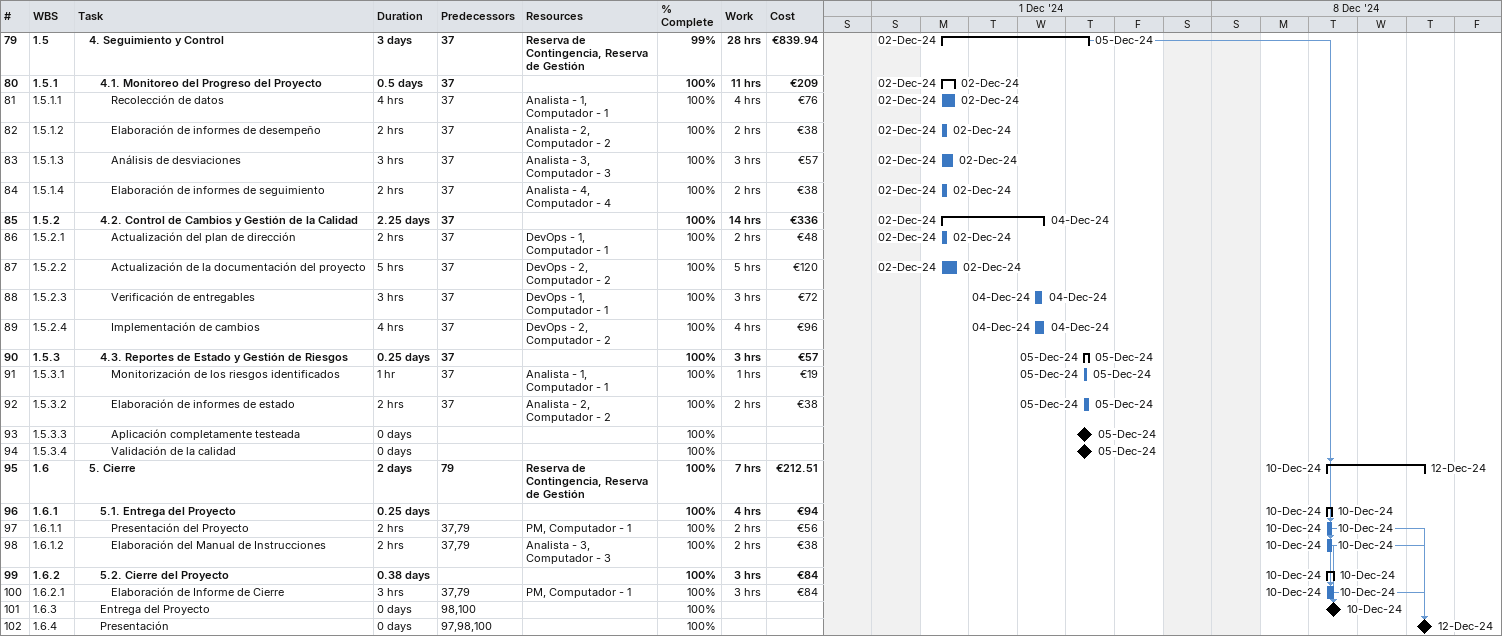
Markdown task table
| ID | WBS | Task | Duration | Start | Finish | Predecessors | Resources | % complete | Work (h) | Cost (€) |
|---|---|---|---|---|---|---|---|---|---|---|
| 79 | 1.5 | **4. Seguimiento y Control** | 3d | 2024-12-02 | 2024-12-05 | 37 | Reserva de Contingencia, Reserva de Gestión | 99 | 28 | 839.94 |
| 80 | 1.5.1 | **4.1. Monitoreo del Progreso del Proyecto** | 0.5d | 2024-12-02 | 2024-12-02 | 37 |  | 100 | 11 | 209 |
| 81 | 1.5.1.1 | Recolección de datos | 4h | 2024-12-02 | 2024-12-02 | 37 | Analista - 1, Computador - 1 | 100 | 4 | 76 |
| 82 | 1.5.1.2 | Elaboración de informes de desempeño | 2h | 2024-12-02 | 2024-12-02 | 37 | Analista - 2, Computador - 2 | 100 | 2 | 38 |
| 83 | 1.5.1.3 | Análisis de desviaciones | 3h | 2024-12-02 | 2024-12-02 | 37 | Analista - 3, Computador - 3 | 100 | 3 | 57 |
| 84 | 1.5.1.4 | Elaboración de informes de seguimiento | 2h | 2024-12-02 | 2024-12-02 | 37 | Analista - 4, Computador - 4 | 100 | 2 | 38 |
| 85 | 1.5.2 | **4.2. Control de Cambios y Gestión de la Calidad** | 2.25d | 2024-12-02 | 2024-12-04 | 37 |  | 100 | 14 | 336 |
| 86 | 1.5.2.1 | Actualización del plan de dirección | 2h | 2024-12-02 | 2024-12-02 | 37 | DevOps - 1, Computador - 1 | 100 | 2 | 48 |
| 87 | 1.5.2.2 | Actualización de la documentación del proyecto | 5h | 2024-12-02 | 2024-12-02 | 37 | DevOps - 2, Computador - 2 | 100 | 5 | 120 |
| 88 | 1.5.2.3 | Verificación de entregables | 3h | 2024-12-04 | 2024-12-04 | 37 | DevOps - 1, Computador - 1 | 100 | 3 | 72 |
| 89 | 1.5.2.4 | Implementación de cambios | 4h | 2024-12-04 | 2024-12-04 | 37 | DevOps - 2, Computador - 2 | 100 | 4 | 96 |
| 90 | 1.5.3 | **4.3. Reportes de Estado y Gestión de Riesgos** | 0.25d | 2024-12-05 | 2024-12-05 | 37 |  | 100 | 3 | 57 |
| 91 | 1.5.3.1 | Monitorización de los riesgos identificados | 1h | 2024-12-05 | 2024-12-05 | 37 | Analista - 1, Computador - 1 | 100 | 1 | 19 |
| 92 | 1.5.3.2 | Elaboración de informes de estado | 2h | 2024-12-05 | 2024-12-05 | 37 | Analista - 2, Computador - 2 | 100 | 2 | 38 |
| 93 | 1.5.3.3 | Aplicación completamente testeada | 0d | 2024-12-05 | 2024-12-05 |  |  | 100 |  |  |
| 94 | 1.5.3.4 | Validación de la calidad | 0d | 2024-12-05 | 2024-12-05 |  |  | 100 |  |  |
| 95 | 1.6 | **5. Cierre** | 2d | 2024-12-10 | 2024-12-12 | 79 | Reserva de Contingencia, Reserva de Gestión | 100 | 7 | 212.51 |
| 96 | 1.6.1 | **5.1. Entrega del Proyecto** | 0.25d | 2024-12-10 | 2024-12-10 |  |  | 100 | 4 | 94 |
| 97 | 1.6.1.1 | Presentación del Proyecto | 2h | 2024-12-10 | 2024-12-10 | 37, 79 | PM, Computador - 1 | 100 | 2 | 56 |
| 98 | 1.6.1.2 | Elaboración del Manual de Instrucciones | 2h | 2024-12-10 | 2024-12-10 | 37, 79 | Analista - 3, Computador - 3 | 100 | 2 | 38 |
| 99 | 1.6.2 | **5.2. Cierre del Proyecto** | 0.38d | 2024-12-10 | 2024-12-10 |  |  | 100 | 3 | 84 |
| 100 | 1.6.2.1 | Elaboración de Informe de Cierre | 3h | 2024-12-10 | 2024-12-10 | 37, 79 | PM, Computador - 1 | 100 | 3 | 84 |
| 101 | 1.6.3 | Entrega del Proyecto | 0d | 2024-12-10 | 2024-12-10 | 98, 100 |  | 100 |  |  |
| 102 | 1.6.4 | Presentación | 0d | 2024-12-12 | 2024-12-12 | 97, 98, 100 |  | 100 |  |  |
